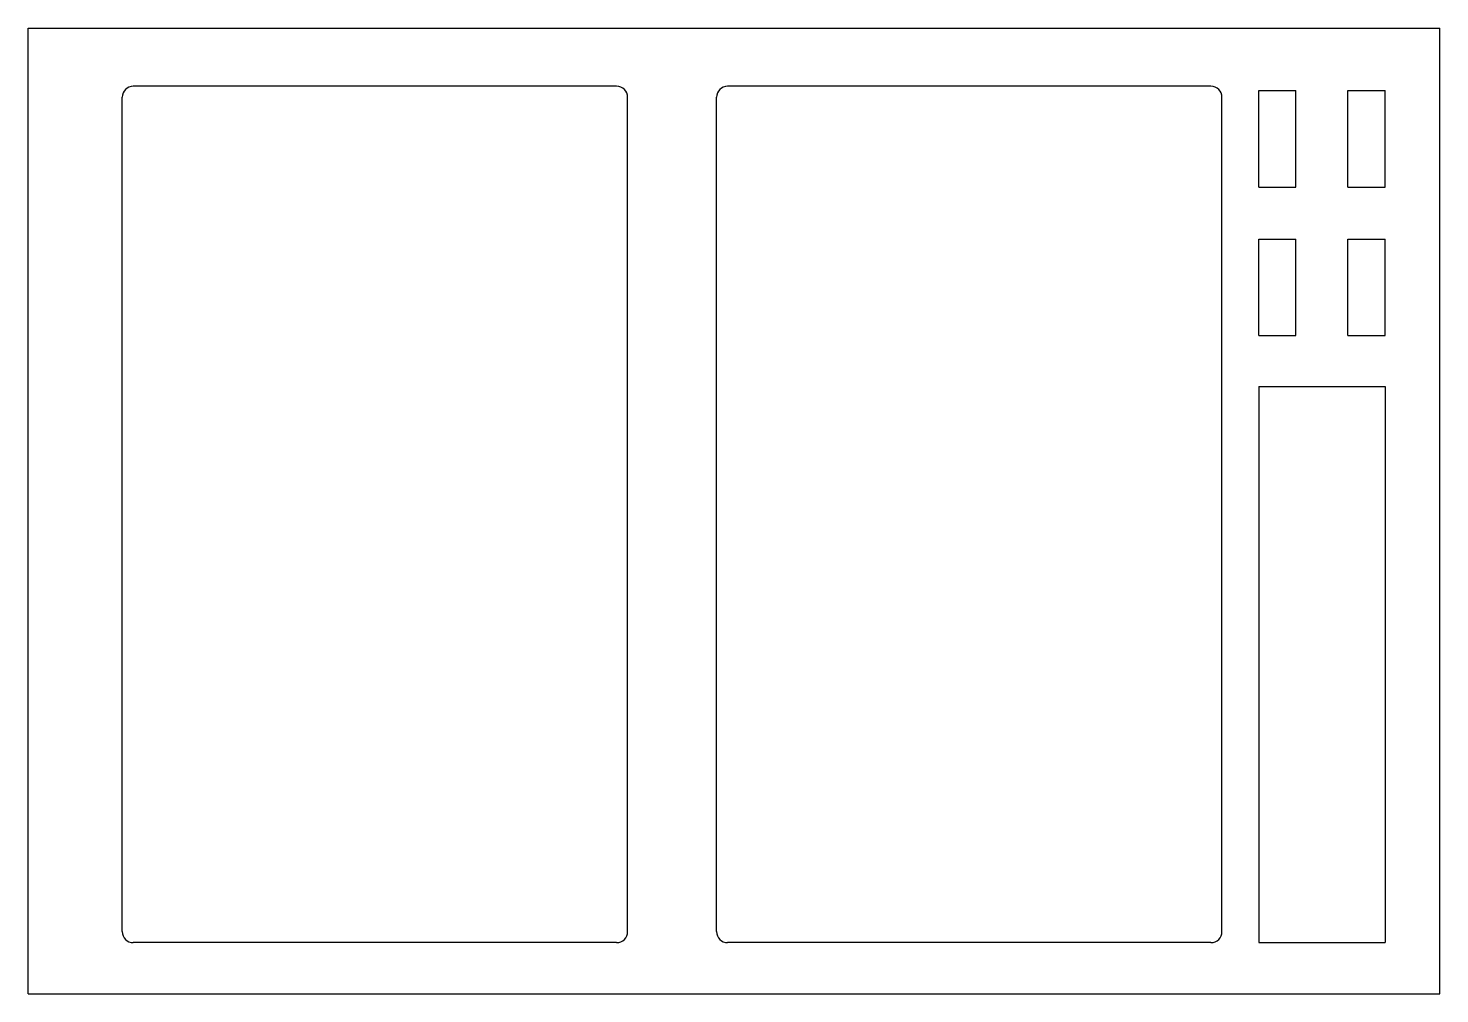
# Model space of a CAD drawing. Header units: millimetres. Extents: x 135 to 325, y -171 to -41.
import ezdxf

# ---------------------------------------------------------------- set-up
doc = ezdxf.new("R2010")
doc.units = ezdxf.units.MM

msp = doc.modelspace()

# ---------------------------------------------------------------- linework, layer by layer
at = {"color": 7, "linetype": 'Continuous', "lineweight": 25}
for p, q in [((134.95, -40.56), (324.95, -40.56)), ((134.95, -170.56), (134.95, -40.56)), ((324.95, -170.56), (324.95, -40.56)), ((214.13, -48.36), (149.09, -48.36)), ((294.13, -48.36), (229.09, -48.36)), ((300.58, -61.94), (300.58, -48.94)), ((300.58, -48.94), (305.58, -48.94)), ((305.58, -61.94), (305.58, -48.94)), ((312.58, -61.94), (312.58, -48.94)), ((312.58, -48.94), (317.58, -48.94)), ((317.58, -61.94), (317.58, -48.94)), ((147.59, -162.17), (147.59, -49.86)), ((215.63, -162.17), (215.63, -49.86)), ((227.59, -162.17), (227.59, -49.86)), ((295.63, -162.17), (295.63, -49.86)), ((300.58, -61.94), (305.58, -61.94)), ((312.58, -61.94), (317.58, -61.94)), ((300.58, -81.94), (300.58, -68.94)), ((300.58, -68.94), (305.58, -68.94)), ((305.58, -81.94), (305.58, -68.94)), ((312.58, -81.94), (312.58, -68.94)), ((312.58, -68.94), (317.58, -68.94)), ((317.58, -81.94), (317.58, -68.94)), ((300.58, -81.94), (305.58, -81.94)), ((312.58, -81.94), (317.58, -81.94)), ((300.58, -88.79), (317.58, -88.79)), ((300.58, -88.79), (300.58, -163.67)), ((317.58, -88.79), (317.58, -163.67)), ((214.13, -163.67), (149.09, -163.67)), ((294.13, -163.67), (229.09, -163.67)), ((300.58, -163.67), (317.58, -163.67)), ((134.95, -170.56), (324.95, -170.56))]:
    msp.add_line(p, q, dxfattribs=at)
for centre, start, end in [((149.09, -49.86), 90, 180), ((214.13, -49.86), 0, 90), ((229.09, -49.86), 90, 180), ((294.13, -49.86), 0, 90), ((149.09, -162.17), 180, 270), ((214.13, -162.17), 270, 0), ((229.09, -162.17), 180, 270), ((294.13, -162.17), 270, 0)]:
    msp.add_arc(centre, 1.5, start, end, dxfattribs=at)

doc.saveas('drawing.dxf')
